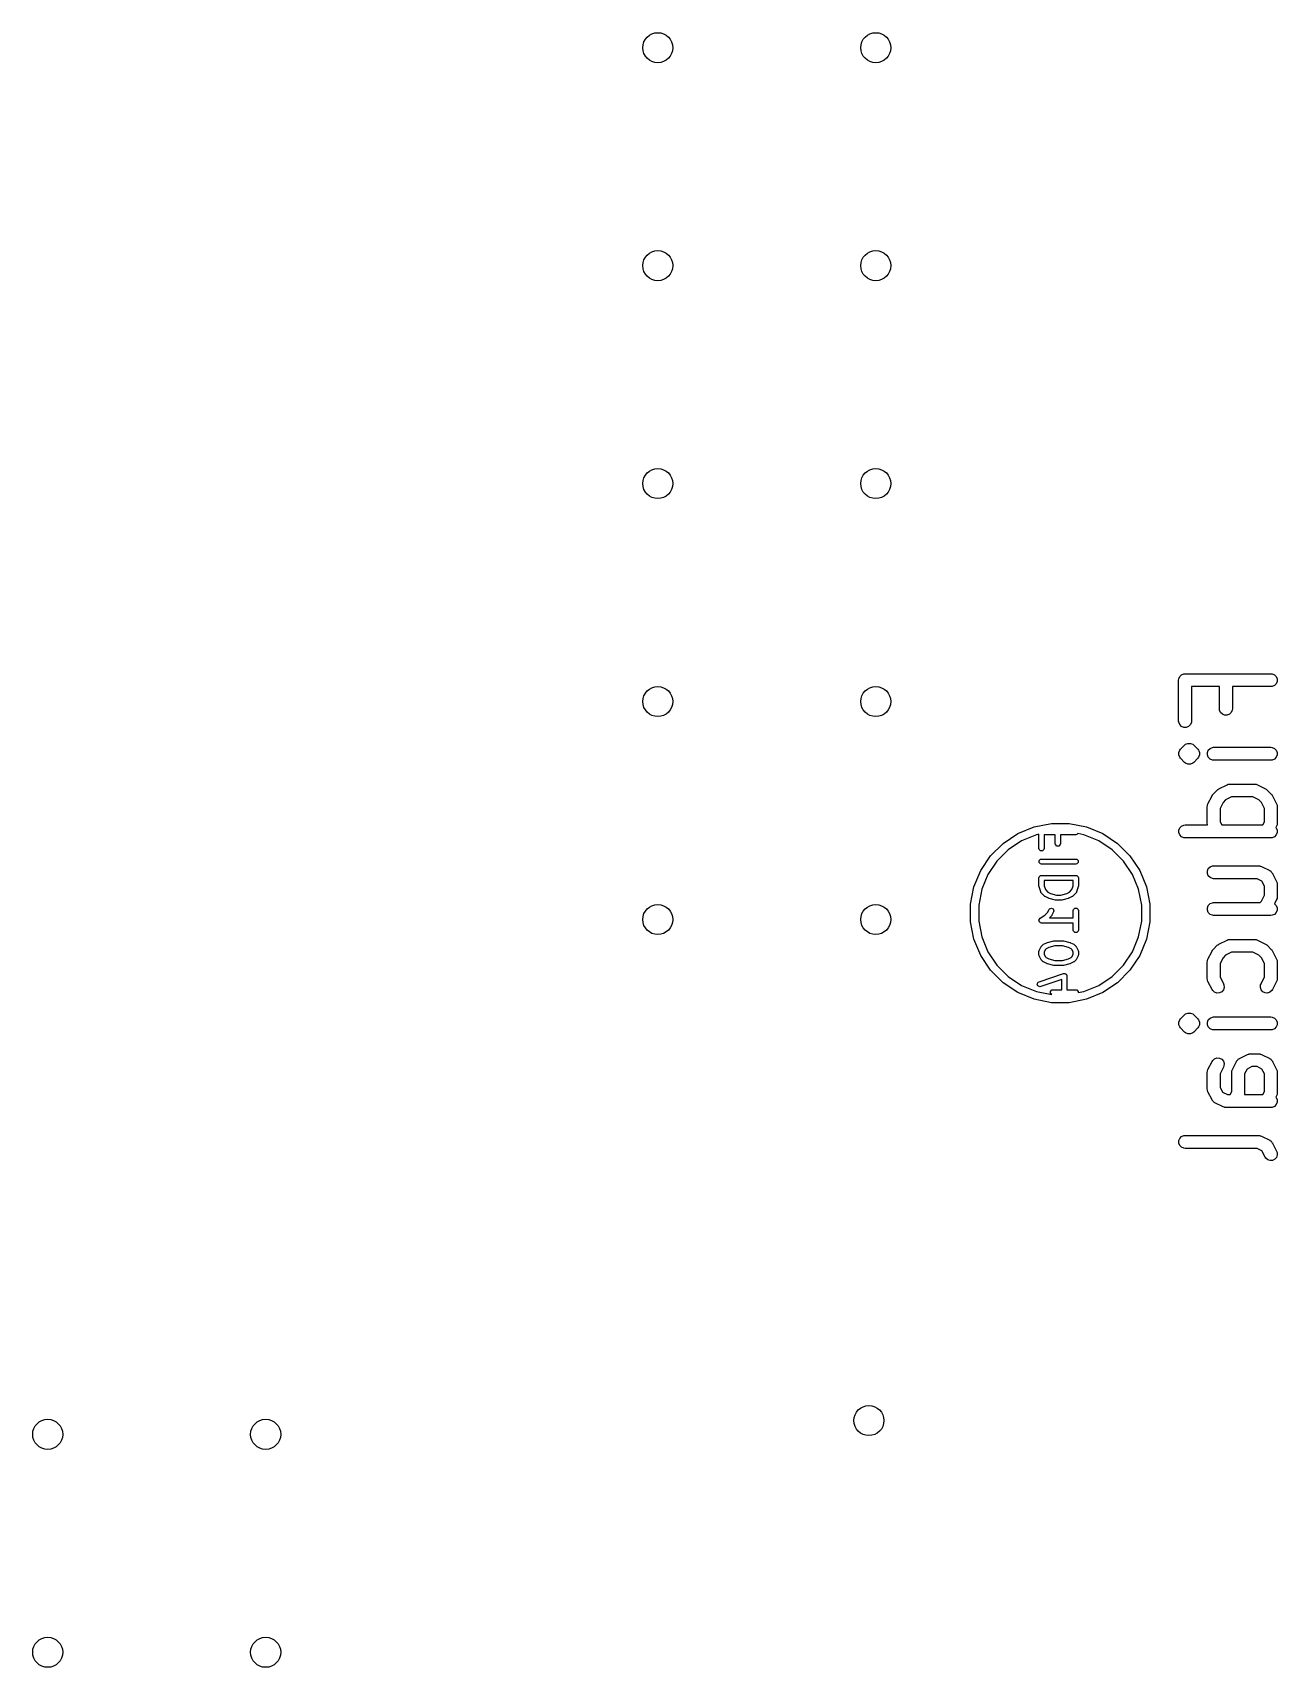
# Model space of a CAD drawing. Header units: inches. Extents: x 0.31 to 2.98, y 0.29 to 1.78.
# Drawn here: x 2.406 to 2.977, y 0.287 to 1.037 of the extents above; entities that cross this region are included whole.
import ezdxf

# ---------------------------------------------------------------- set-up
doc = ezdxf.new("R2010")
doc.units = ezdxf.units.IN
doc.header["$MEASUREMENT"] = 0
doc.layers.add('BLACK', color=250, linetype='CONTINUOUS')

msp = doc.modelspace()

# ---------------------------------------------------------------- linework, layer by layer
at = {"layer": 'BLACK', "linetype": 'CONTINUOUS'}
for p, q in [((2.93318, 0.74218), (2.93424, 0.74262)), ((2.93424, 0.74262), (2.93482, 0.74267)), ((2.93482, 0.74267), (2.97419, 0.74267)), ((2.97419, 0.74267), (2.97477, 0.74262)), ((2.97477, 0.74262), (2.97583, 0.74218)), ((2.93187, 0.73972), (2.93192, 0.7403)), ((2.93187, 0.72097), (2.93187, 0.73972)), ((2.93192, 0.7403), (2.93236, 0.74136)), ((2.93236, 0.74136), (2.93318, 0.74218)), ((2.95061, 0.73677), (2.93777, 0.73677)), ((2.93777, 0.73677), (2.93777, 0.72097)), ((2.95061, 0.7266), (2.95061, 0.73677)), ((2.97419, 0.73677), (2.95652, 0.73677)), ((2.95652, 0.73677), (2.95652, 0.7266)), ((2.97477, 0.73682), (2.97419, 0.73677)), ((2.97583, 0.73726), (2.97477, 0.73682)), ((2.97583, 0.74218), (2.97664, 0.74136)), ((2.97664, 0.73808), (2.97583, 0.73726)), ((2.97664, 0.74136), (2.97709, 0.7403)), ((2.97709, 0.73914), (2.97664, 0.73808)), ((2.97709, 0.7403), (2.97709, 0.73914)), ((2.93192, 0.7204), (2.93187, 0.72097)), ((2.93236, 0.71933), (2.93192, 0.7204)), ((2.93772, 0.7204), (2.93727, 0.71933)), ((2.93777, 0.72097), (2.93772, 0.7204)), ((2.95067, 0.72602), (2.95061, 0.7266)), ((2.95111, 0.72496), (2.95067, 0.72602)), ((2.95193, 0.72414), (2.95111, 0.72496)), ((2.95299, 0.7237), (2.95193, 0.72414)), ((2.95414, 0.7237), (2.95299, 0.7237)), ((2.95521, 0.72414), (2.95414, 0.7237)), ((2.95602, 0.72496), (2.95521, 0.72414)), ((2.95646, 0.72602), (2.95602, 0.72496)), ((2.95652, 0.7266), (2.95646, 0.72602)), ((2.93318, 0.71852), (2.93236, 0.71933)), ((2.93424, 0.71808), (2.93318, 0.71852)), ((2.9354, 0.71808), (2.93424, 0.71808)), ((2.93646, 0.71852), (2.9354, 0.71808)), ((2.93727, 0.71933), (2.93646, 0.71852)), ((2.93192, 0.70655), (2.93236, 0.70761)), ((2.93192, 0.7054), (2.93192, 0.70655)), ((2.93236, 0.70433), (2.93192, 0.7054)), ((2.93236, 0.70761), (2.93273, 0.70806)), ((2.93273, 0.70806), (2.93461, 0.70994)), ((2.93461, 0.70994), (2.93505, 0.7103)), ((2.93505, 0.7103), (2.93612, 0.71074)), ((2.93612, 0.71074), (2.93727, 0.71074)), ((2.93727, 0.71074), (2.93833, 0.7103)), ((2.93833, 0.7103), (2.93878, 0.70994)), ((2.93878, 0.70994), (2.94066, 0.70806)), ((2.94066, 0.70806), (2.94102, 0.70761)), ((2.94102, 0.70761), (2.94117, 0.70727)), ((2.94147, 0.7054), (2.94102, 0.70433)), ((2.94117, 0.70727), (2.94147, 0.70655)), ((2.94147, 0.70655), (2.94147, 0.7054)), ((2.94505, 0.70655), (2.94549, 0.70761)), ((2.94505, 0.7054), (2.94505, 0.70655)), ((2.94549, 0.70433), (2.94505, 0.7054)), ((2.94549, 0.70761), (2.9463, 0.70843)), ((2.9463, 0.70843), (2.94737, 0.70887)), ((2.94737, 0.70887), (2.94794, 0.70893)), ((2.94794, 0.70893), (2.97419, 0.70893)), ((2.97419, 0.70893), (2.97477, 0.70887)), ((2.97477, 0.70887), (2.97583, 0.70843)), ((2.97583, 0.70843), (2.97664, 0.70761)), ((2.97664, 0.70761), (2.97709, 0.70655)), ((2.97709, 0.7054), (2.97664, 0.70433)), ((2.97709, 0.70655), (2.97709, 0.7054)), ((2.93273, 0.70389), (2.93236, 0.70433)), ((2.93461, 0.70201), (2.93273, 0.70389)), ((2.93505, 0.70164), (2.93461, 0.70201)), ((2.93612, 0.7012), (2.93505, 0.70164)), ((2.93727, 0.7012), (2.93612, 0.7012)), ((2.93612, 0.7012), (2.93612, 0.7012)), ((2.93833, 0.70164), (2.93727, 0.7012)), ((2.93878, 0.70201), (2.93833, 0.70164)), ((2.94066, 0.70389), (2.93878, 0.70201)), ((2.94102, 0.70433), (2.94066, 0.70389)), ((2.9463, 0.70352), (2.94549, 0.70433)), ((2.94737, 0.70308), (2.9463, 0.70352)), ((2.94794, 0.70302), (2.94737, 0.70308)), ((2.97419, 0.70302), (2.94794, 0.70302)), ((2.97477, 0.70308), (2.97419, 0.70302)), ((2.97583, 0.70352), (2.97477, 0.70308)), ((2.97664, 0.70433), (2.97583, 0.70352)), ((2.95037, 0.68987), (2.95412, 0.69174)), ((2.95412, 0.69174), (2.95466, 0.69195)), ((2.95466, 0.69195), (2.95477, 0.69196)), ((2.95477, 0.69196), (2.95487, 0.692)), ((2.95487, 0.692), (2.95544, 0.69205)), ((2.95544, 0.69205), (2.96669, 0.69205)), ((2.96669, 0.69205), (2.96727, 0.692)), ((2.96727, 0.692), (2.96736, 0.69196)), ((2.96736, 0.69196), (2.96747, 0.69195)), ((2.96747, 0.69195), (2.96801, 0.69174)), ((2.96801, 0.69174), (2.97176, 0.68987)), ((2.9451, 0.68238), (2.9453, 0.68292)), ((2.9453, 0.68292), (2.94718, 0.68667)), ((2.94718, 0.68667), (2.94733, 0.68692)), ((2.94733, 0.68692), (2.94736, 0.68699)), ((2.94736, 0.68699), (2.94743, 0.68707)), ((2.94743, 0.68707), (2.94749, 0.68716)), ((2.94749, 0.68716), (2.94754, 0.68721)), ((2.94754, 0.68721), (2.94773, 0.68744)), ((2.94773, 0.68744), (2.9496, 0.68931)), ((2.9496, 0.68931), (2.94983, 0.6895)), ((2.94983, 0.6895), (2.94988, 0.68956)), ((2.94988, 0.68956), (2.94997, 0.68962)), ((2.94997, 0.68962), (2.95005, 0.68968)), ((2.95005, 0.68968), (2.95012, 0.68971)), ((2.95012, 0.68971), (2.95037, 0.68987)), ((2.95224, 0.6836), (2.9509, 0.68091)), ((2.95344, 0.6848), (2.95224, 0.6836)), ((2.95614, 0.68615), (2.95344, 0.6848)), ((2.96599, 0.68615), (2.95614, 0.68615)), ((2.96869, 0.6848), (2.96599, 0.68615)), ((2.96989, 0.6836), (2.96869, 0.6848)), ((2.97124, 0.68091), (2.96989, 0.6836)), ((2.97176, 0.68987), (2.97201, 0.68971)), ((2.97201, 0.68971), (2.97208, 0.68968)), ((2.97208, 0.68968), (2.97216, 0.68962)), ((2.97216, 0.68962), (2.97225, 0.68956)), ((2.97225, 0.68956), (2.9723, 0.6895)), ((2.9723, 0.6895), (2.97253, 0.68931)), ((2.97253, 0.68931), (2.9744, 0.68744)), ((2.9744, 0.68744), (2.97459, 0.68721)), ((2.97459, 0.68721), (2.97465, 0.68716)), ((2.97465, 0.68716), (2.9747, 0.68707)), ((2.9747, 0.68707), (2.97477, 0.68699)), ((2.97477, 0.68699), (2.9748, 0.68692)), ((2.9748, 0.68692), (2.97496, 0.68667)), ((2.97496, 0.68667), (2.97683, 0.68292)), ((2.97683, 0.68292), (2.97704, 0.68238)), ((2.94499, 0.6816), (2.94505, 0.68218)), ((2.94499, 0.6741), (2.94499, 0.6816)), ((2.94505, 0.68218), (2.94509, 0.68228)), ((2.94509, 0.68228), (2.9451, 0.68238)), ((2.9509, 0.68091), (2.9509, 0.6748)), ((2.97124, 0.6748), (2.97124, 0.68091)), ((2.97704, 0.68238), (2.97705, 0.68228)), ((2.97705, 0.68228), (2.97709, 0.68218)), ((2.97709, 0.68218), (2.97714, 0.6816)), ((2.97714, 0.6816), (2.97714, 0.6741)), ((2.85132, 0.66481), (2.85806, 0.66932)), ((2.85806, 0.66932), (2.86554, 0.67242)), ((2.86663, 0.66882), (2.85983, 0.666)), ((2.86554, 0.67242), (2.87349, 0.674)), ((2.86778, 0.66905), (2.86663, 0.66882)), ((2.86778, 0.66248), (2.86778, 0.66905)), ((2.87528, 0.6688), (2.87014, 0.6688)), ((2.87014, 0.6688), (2.87014, 0.66248)), ((2.87349, 0.674), (2.8816, 0.674)), ((2.87528, 0.66473), (2.87528, 0.6688)), ((2.88471, 0.6688), (2.87764, 0.6688)), ((2.87764, 0.6688), (2.87764, 0.66473)), ((2.8816, 0.674), (2.88954, 0.67242)), ((2.88516, 0.66889), (2.88471, 0.6688)), ((2.88565, 0.66938), (2.88516, 0.66889)), ((2.88845, 0.66882), (2.88565, 0.66938)), ((2.89526, 0.666), (2.88845, 0.66882)), ((2.88954, 0.67242), (2.89703, 0.66932)), ((2.89703, 0.66932), (2.90377, 0.66481)), ((2.93192, 0.67093), (2.93236, 0.67199)), ((2.93192, 0.66978), (2.93192, 0.67093)), ((2.93236, 0.66871), (2.93192, 0.66978)), ((2.93236, 0.67199), (2.93318, 0.67281)), ((2.93318, 0.6679), (2.93236, 0.66871)), ((2.93318, 0.67281), (2.93424, 0.67325)), ((2.93424, 0.66746), (2.93318, 0.6679)), ((2.93424, 0.67325), (2.93482, 0.67331)), ((2.93482, 0.67331), (2.9451, 0.67331)), ((2.94505, 0.67353), (2.94499, 0.6741)), ((2.94509, 0.67343), (2.94505, 0.67353)), ((2.9451, 0.67332), (2.94509, 0.67343)), ((2.9451, 0.67331), (2.9451, 0.67332)), ((2.9509, 0.6748), (2.95164, 0.67331)), ((2.95164, 0.67331), (2.97049, 0.67331)), ((2.97049, 0.67331), (2.97124, 0.6748)), ((2.97583, 0.6679), (2.97477, 0.66746)), ((2.97664, 0.66871), (2.97583, 0.6679)), ((2.97683, 0.67278), (2.97651, 0.67213)), ((2.97651, 0.67213), (2.97664, 0.67199)), ((2.97664, 0.67199), (2.97709, 0.67093)), ((2.97709, 0.66978), (2.97664, 0.66871)), ((2.97704, 0.67332), (2.97683, 0.67278)), ((2.97705, 0.67343), (2.97704, 0.67332)), ((2.97709, 0.67353), (2.97705, 0.67343)), ((2.97714, 0.6741), (2.97709, 0.67353)), ((2.97709, 0.67093), (2.97709, 0.66978)), ((2.84559, 0.65908), (2.85132, 0.66481)), ((2.8537, 0.66191), (2.84849, 0.6567)), ((2.85983, 0.666), (2.8537, 0.66191)), ((2.86787, 0.66203), (2.86778, 0.66248)), ((2.86851, 0.66139), (2.86787, 0.66203)), ((2.86941, 0.66139), (2.86851, 0.66139)), ((2.87005, 0.66203), (2.86941, 0.66139)), ((2.87014, 0.66248), (2.87005, 0.66203)), ((2.87537, 0.66428), (2.87528, 0.66473)), ((2.876, 0.66364), (2.87537, 0.66428)), ((2.87691, 0.66364), (2.876, 0.66364)), ((2.87755, 0.66428), (2.87691, 0.66364)), ((2.87764, 0.66473), (2.87755, 0.66428)), ((2.90139, 0.66191), (2.89526, 0.666)), ((2.90659, 0.6567), (2.90139, 0.66191)), ((2.90377, 0.66481), (2.9095, 0.65908)), ((2.93482, 0.6674), (2.93424, 0.66746)), ((2.97419, 0.6674), (2.93482, 0.6674)), ((2.97477, 0.66746), (2.97419, 0.6674)), ((2.84109, 0.65235), (2.84559, 0.65908)), ((2.84849, 0.6567), (2.8444, 0.65057)), ((2.86787, 0.65693), (2.86851, 0.65757)), ((2.86787, 0.65603), (2.86787, 0.65693)), ((2.86851, 0.65539), (2.86787, 0.65603)), ((2.86851, 0.65757), (2.86896, 0.65766)), ((2.86896, 0.6553), (2.86851, 0.65539)), ((2.86896, 0.65766), (2.88471, 0.65766)), ((2.88471, 0.6553), (2.86896, 0.6553)), ((2.88471, 0.65766), (2.88516, 0.65757)), ((2.88516, 0.65539), (2.88471, 0.6553)), ((2.88516, 0.65757), (2.8858, 0.65693)), ((2.8858, 0.65603), (2.88516, 0.65539)), ((2.8858, 0.65693), (2.8858, 0.65603)), ((2.91069, 0.65057), (2.90659, 0.6567)), ((2.9095, 0.65908), (2.914, 0.65235)), ((2.94505, 0.65218), (2.94549, 0.65325)), ((2.94549, 0.65325), (2.9463, 0.65406)), ((2.9463, 0.65406), (2.94737, 0.6545)), ((2.94737, 0.6545), (2.94794, 0.65456)), ((2.94794, 0.65456), (2.96857, 0.65456)), ((2.96857, 0.65456), (2.96914, 0.6545)), ((2.96914, 0.6545), (2.96924, 0.65446)), ((2.96924, 0.65446), (2.96935, 0.65445)), ((2.96935, 0.65445), (2.96989, 0.65425)), ((2.96989, 0.65425), (2.97364, 0.65237)), ((2.83798, 0.64486), (2.84109, 0.65235)), ((2.8444, 0.65057), (2.84158, 0.64377)), ((2.86778, 0.64898), (2.86787, 0.64943)), ((2.86778, 0.64523), (2.86778, 0.64898)), ((2.86781, 0.64505), (2.86778, 0.64523)), ((2.86784, 0.64486), (2.86781, 0.64505)), ((2.86787, 0.64943), (2.86851, 0.65007)), ((2.86851, 0.65007), (2.86896, 0.65016)), ((2.86896, 0.65016), (2.88471, 0.65016)), ((2.88352, 0.6478), (2.87014, 0.6478)), ((2.87014, 0.6478), (2.87014, 0.64542)), ((2.87014, 0.64542), (2.87074, 0.64362)), ((2.88292, 0.64362), (2.88352, 0.64542)), ((2.88352, 0.64542), (2.88352, 0.6478)), ((2.88471, 0.65016), (2.88516, 0.65007)), ((2.88516, 0.65007), (2.8858, 0.64943)), ((2.8858, 0.64943), (2.88589, 0.64898)), ((2.88585, 0.64505), (2.88583, 0.64486)), ((2.88589, 0.64523), (2.88585, 0.64505)), ((2.88589, 0.64898), (2.88589, 0.64523)), ((2.91351, 0.64377), (2.91069, 0.65057)), ((2.914, 0.65235), (2.9171, 0.64486)), ((2.94505, 0.65103), (2.94505, 0.65218)), ((2.94549, 0.64997), (2.94505, 0.65103)), ((2.9463, 0.64915), (2.94549, 0.64997)), ((2.94737, 0.64871), (2.9463, 0.64915)), ((2.94794, 0.64865), (2.94737, 0.64871)), ((2.96787, 0.64865), (2.94794, 0.64865)), ((2.97011, 0.64753), (2.96787, 0.64865)), ((2.97124, 0.64528), (2.97011, 0.64753)), ((2.97124, 0.64105), (2.97124, 0.64528)), ((2.97364, 0.65237), (2.97373, 0.65231)), ((2.97373, 0.65231), (2.97378, 0.6523)), ((2.97378, 0.6523), (2.97383, 0.65225)), ((2.97383, 0.65225), (2.97413, 0.65206)), ((2.97413, 0.65206), (2.97437, 0.65178)), ((2.97437, 0.65178), (2.97465, 0.65154)), ((2.97465, 0.65154), (2.97483, 0.65125)), ((2.97483, 0.65125), (2.97488, 0.65119)), ((2.97488, 0.65119), (2.9749, 0.65115)), ((2.9749, 0.65115), (2.97496, 0.65105)), ((2.97496, 0.65105), (2.97683, 0.6473)), ((2.97683, 0.6473), (2.97704, 0.64676)), ((2.97704, 0.64676), (2.97705, 0.64666)), ((2.97705, 0.64666), (2.97709, 0.64656)), ((2.97709, 0.64656), (2.97714, 0.64598)), ((2.97714, 0.64598), (2.97714, 0.64036)), ((2.8364, 0.63691), (2.83798, 0.64486)), ((2.84158, 0.64377), (2.84014, 0.63654)), ((2.86859, 0.64261), (2.86784, 0.64486)), ((2.86862, 0.64256), (2.86859, 0.64261)), ((2.86862, 0.64253), (2.86862, 0.64256)), ((2.86872, 0.64237), (2.86862, 0.64253)), ((2.86882, 0.64221), (2.86872, 0.64237)), ((2.86884, 0.6422), (2.86882, 0.64221)), ((2.86887, 0.64215), (2.86884, 0.6422)), ((2.87037, 0.64065), (2.86887, 0.64215)), ((2.87053, 0.64054), (2.87037, 0.64065)), ((2.87068, 0.64043), (2.87053, 0.64054)), ((2.87218, 0.63968), (2.87068, 0.64043)), ((2.87074, 0.64362), (2.87191, 0.64245)), ((2.87191, 0.64245), (2.87312, 0.64185)), ((2.8723, 0.63964), (2.87218, 0.63968)), ((2.87242, 0.63959), (2.8723, 0.63964)), ((2.87542, 0.63884), (2.87242, 0.63959)), ((2.87312, 0.64185), (2.87585, 0.64116)), ((2.87556, 0.63883), (2.87542, 0.63884)), ((2.87571, 0.6388), (2.87556, 0.63883)), ((2.87796, 0.6388), (2.87571, 0.6388)), ((2.87585, 0.64116), (2.87781, 0.64116)), ((2.87781, 0.64116), (2.88054, 0.64185)), ((2.8781, 0.63883), (2.87796, 0.6388)), ((2.87824, 0.63884), (2.8781, 0.63883)), ((2.88124, 0.63959), (2.87824, 0.63884)), ((2.88054, 0.64185), (2.88176, 0.64245)), ((2.88136, 0.63964), (2.88124, 0.63959)), ((2.88148, 0.63968), (2.88136, 0.63964)), ((2.88298, 0.64043), (2.88148, 0.63968)), ((2.88176, 0.64245), (2.88292, 0.64362)), ((2.88313, 0.64054), (2.88298, 0.64043)), ((2.88329, 0.64065), (2.88313, 0.64054)), ((2.88479, 0.64215), (2.88329, 0.64065)), ((2.88482, 0.6422), (2.88479, 0.64215)), ((2.88485, 0.64221), (2.88482, 0.6422)), ((2.88494, 0.64237), (2.88485, 0.64221)), ((2.88505, 0.64253), (2.88494, 0.64237)), ((2.88508, 0.64261), (2.88505, 0.64256)), ((2.88505, 0.64256), (2.88505, 0.64253)), ((2.88583, 0.64486), (2.88508, 0.64261)), ((2.91494, 0.63654), (2.91351, 0.64377)), ((2.9171, 0.64486), (2.91868, 0.63691)), ((2.9463, 0.63719), (2.94737, 0.63763)), ((2.94737, 0.63763), (2.94794, 0.63769)), ((2.94794, 0.63769), (2.96922, 0.63769)), ((2.96922, 0.63769), (2.96989, 0.63836)), ((2.96989, 0.63836), (2.97124, 0.64105)), ((2.97683, 0.63904), (2.97588, 0.63714)), ((2.97704, 0.63958), (2.97683, 0.63904)), ((2.97705, 0.63968), (2.97704, 0.63958)), ((2.97709, 0.63978), (2.97705, 0.63968)), ((2.97714, 0.64036), (2.97709, 0.63978)), ((2.8364, 0.63654), (2.8364, 0.63691)), ((2.8364, 0.62881), (2.8364, 0.63654)), ((2.84014, 0.63654), (2.84014, 0.62917)), ((2.86787, 0.62994), (2.86795, 0.63002)), ((2.86795, 0.63002), (2.86798, 0.63014)), ((2.86798, 0.63014), (2.8683, 0.63047)), ((2.8683, 0.63047), (2.87046, 0.6319)), ((2.87046, 0.6319), (2.87174, 0.63318)), ((2.87174, 0.63318), (2.8724, 0.63451)), ((2.8724, 0.63451), (2.87268, 0.63488)), ((2.87354, 0.63165), (2.87256, 0.63066)), ((2.87256, 0.63066), (2.88352, 0.63066)), ((2.87268, 0.63488), (2.87354, 0.63516)), ((2.87354, 0.63516), (2.87435, 0.63476)), ((2.87365, 0.63181), (2.87354, 0.63165)), ((2.87376, 0.63196), (2.87365, 0.63181)), ((2.87451, 0.63345), (2.87376, 0.63196)), ((2.87435, 0.63476), (2.87464, 0.6339)), ((2.87464, 0.6339), (2.87451, 0.63345)), ((2.88352, 0.63398), (2.88361, 0.63444)), ((2.88352, 0.63066), (2.88352, 0.63398)), ((2.88361, 0.63444), (2.88425, 0.63507)), ((2.88425, 0.63507), (2.88516, 0.63507)), ((2.88516, 0.63507), (2.8858, 0.63444)), ((2.8858, 0.63444), (2.88589, 0.63398)), ((2.88589, 0.63398), (2.88589, 0.62498)), ((2.91494, 0.62917), (2.91494, 0.63654)), ((2.91868, 0.63691), (2.91868, 0.62881)), ((2.94505, 0.63531), (2.94549, 0.63637)), ((2.94505, 0.63416), (2.94505, 0.63531)), ((2.94549, 0.63309), (2.94505, 0.63416)), ((2.94549, 0.63637), (2.9463, 0.63719)), ((2.9463, 0.63228), (2.94549, 0.63309)), ((2.94737, 0.63184), (2.9463, 0.63228)), ((2.94794, 0.63178), (2.94737, 0.63184)), ((2.97419, 0.63178), (2.94794, 0.63178)), ((2.97477, 0.63184), (2.97419, 0.63178)), ((2.97583, 0.63228), (2.97477, 0.63184)), ((2.97664, 0.63309), (2.97583, 0.63228)), ((2.97588, 0.63714), (2.97664, 0.63637)), ((2.97664, 0.63637), (2.97709, 0.63531)), ((2.97709, 0.63416), (2.97664, 0.63309)), ((2.97709, 0.63531), (2.97709, 0.63416)), ((2.83798, 0.62086), (2.8364, 0.62881)), ((2.84014, 0.62917), (2.84158, 0.62195)), ((2.8678, 0.62925), (2.86787, 0.62959)), ((2.86787, 0.62915), (2.8678, 0.62925)), ((2.86787, 0.62959), (2.86787, 0.62994)), ((2.86787, 0.62903), (2.86787, 0.62915)), ((2.86811, 0.62879), (2.86787, 0.62903)), ((2.8683, 0.6285), (2.86811, 0.62879)), ((2.86842, 0.62848), (2.8683, 0.6285)), ((2.86851, 0.62839), (2.86842, 0.62848)), ((2.86896, 0.6283), (2.86851, 0.62839)), ((2.88352, 0.6283), (2.86896, 0.6283)), ((2.88352, 0.62498), (2.88352, 0.6283)), ((2.88361, 0.62453), (2.88352, 0.62498)), ((2.88425, 0.62389), (2.88361, 0.62453)), ((2.88516, 0.62389), (2.88425, 0.62389)), ((2.8858, 0.62453), (2.88516, 0.62389)), ((2.88589, 0.62498), (2.8858, 0.62453)), ((2.91351, 0.62195), (2.91494, 0.62917)), ((2.91868, 0.62881), (2.9171, 0.62086)), ((2.84109, 0.61337), (2.83798, 0.62086)), ((2.84158, 0.62195), (2.8444, 0.61514)), ((2.8444, 0.61514), (2.84849, 0.60902)), ((2.86778, 0.61532), (2.86783, 0.6155)), ((2.86779, 0.61529), (2.86778, 0.61532)), ((2.86778, 0.61524), (2.86779, 0.61529)), ((2.86778, 0.61374), (2.86778, 0.61524)), ((2.86783, 0.6155), (2.86787, 0.61569)), ((2.86787, 0.61569), (2.86789, 0.61571)), ((2.86789, 0.61571), (2.8679, 0.61576)), ((2.8679, 0.61576), (2.86865, 0.61726)), ((2.86865, 0.61726), (2.86877, 0.61741)), ((2.86877, 0.61741), (2.86887, 0.61757)), ((2.86887, 0.61757), (2.86962, 0.61832)), ((2.86962, 0.61832), (2.86978, 0.61843)), ((2.86978, 0.61843), (2.86993, 0.61854)), ((2.86993, 0.61854), (2.87143, 0.61929)), ((2.87068, 0.61604), (2.87014, 0.61496)), ((2.87116, 0.61651), (2.87068, 0.61604)), ((2.87237, 0.61712), (2.87116, 0.61651)), ((2.87143, 0.61929), (2.87155, 0.61933)), ((2.87155, 0.61933), (2.87167, 0.61938)), ((2.87167, 0.61938), (2.87467, 0.62013)), ((2.8751, 0.6178), (2.87237, 0.61712)), ((2.87467, 0.62013), (2.87481, 0.62014)), ((2.87481, 0.62014), (2.87496, 0.62017)), ((2.87496, 0.62017), (2.87871, 0.62017)), ((2.87856, 0.6178), (2.8751, 0.6178)), ((2.88129, 0.61712), (2.87856, 0.6178)), ((2.87871, 0.62017), (2.87885, 0.62014)), ((2.87885, 0.62014), (2.87899, 0.62013)), ((2.87899, 0.62013), (2.88199, 0.61938)), ((2.88251, 0.61651), (2.88129, 0.61712)), ((2.88199, 0.61938), (2.88211, 0.61933)), ((2.88211, 0.61933), (2.88223, 0.61929)), ((2.88223, 0.61929), (2.88373, 0.61854)), ((2.88299, 0.61604), (2.88251, 0.61651)), ((2.88352, 0.61496), (2.88299, 0.61604)), ((2.88373, 0.61854), (2.88388, 0.61843)), ((2.88388, 0.61843), (2.88404, 0.61832)), ((2.88404, 0.61832), (2.88479, 0.61757)), ((2.88479, 0.61757), (2.8849, 0.61741)), ((2.8849, 0.61741), (2.88501, 0.61726)), ((2.88501, 0.61726), (2.88576, 0.61576)), ((2.88576, 0.61576), (2.88578, 0.61571)), ((2.88578, 0.61571), (2.8858, 0.61569)), ((2.8858, 0.61569), (2.88583, 0.6155)), ((2.88583, 0.6155), (2.88588, 0.61532)), ((2.88588, 0.61532), (2.88588, 0.61529)), ((2.88588, 0.61529), (2.88589, 0.61524)), ((2.88589, 0.61524), (2.88589, 0.61374)), ((2.90659, 0.60902), (2.91069, 0.61514)), ((2.91069, 0.61514), (2.91351, 0.62195)), ((2.9171, 0.62086), (2.914, 0.61337)), ((2.9453, 0.61168), (2.94718, 0.61543)), ((2.94718, 0.61543), (2.94733, 0.61568)), ((2.94733, 0.61568), (2.94736, 0.61575)), ((2.94736, 0.61575), (2.94743, 0.61583)), ((2.94743, 0.61583), (2.94749, 0.61592)), ((2.94749, 0.61592), (2.94754, 0.61597)), ((2.94754, 0.61597), (2.94773, 0.6162)), ((2.94773, 0.6162), (2.9496, 0.61807)), ((2.9496, 0.61807), (2.94983, 0.61826)), ((2.94983, 0.61826), (2.94988, 0.61832)), ((2.94988, 0.61832), (2.94997, 0.61837)), ((2.94997, 0.61837), (2.95005, 0.61844)), ((2.95005, 0.61844), (2.95012, 0.61847)), ((2.95012, 0.61847), (2.95037, 0.61863)), ((2.95037, 0.61863), (2.95412, 0.6205)), ((2.95412, 0.6205), (2.95466, 0.62071)), ((2.95466, 0.62071), (2.95477, 0.62072)), ((2.95477, 0.62072), (2.95487, 0.62076)), ((2.95487, 0.62076), (2.95544, 0.62081)), ((2.95544, 0.62081), (2.96669, 0.62081)), ((2.96669, 0.62081), (2.96727, 0.62076)), ((2.96727, 0.62076), (2.96736, 0.62072)), ((2.96736, 0.62072), (2.96747, 0.62071)), ((2.96747, 0.62071), (2.96801, 0.6205)), ((2.96801, 0.6205), (2.97176, 0.61863)), ((2.97176, 0.61863), (2.97201, 0.61847)), ((2.97201, 0.61847), (2.97208, 0.61844)), ((2.97208, 0.61844), (2.97216, 0.61837)), ((2.97216, 0.61837), (2.97225, 0.61832)), ((2.97225, 0.61832), (2.9723, 0.61826)), ((2.9723, 0.61826), (2.97253, 0.61807)), ((2.97253, 0.61807), (2.9744, 0.6162)), ((2.9744, 0.6162), (2.97459, 0.61597)), ((2.97459, 0.61597), (2.97465, 0.61592)), ((2.97465, 0.61592), (2.9747, 0.61583)), ((2.9747, 0.61583), (2.97477, 0.61575)), ((2.97477, 0.61575), (2.9748, 0.61568)), ((2.9748, 0.61568), (2.97496, 0.61543)), ((2.97496, 0.61543), (2.97683, 0.61168)), ((2.84559, 0.60663), (2.84109, 0.61337)), ((2.84849, 0.60902), (2.8537, 0.60381)), ((2.86779, 0.61368), (2.86778, 0.61374)), ((2.86778, 0.61365), (2.86779, 0.61368)), ((2.86783, 0.61347), (2.86778, 0.61365)), ((2.86787, 0.61328), (2.86783, 0.61347)), ((2.86789, 0.61326), (2.86787, 0.61328)), ((2.8679, 0.61321), (2.86789, 0.61326)), ((2.86865, 0.61171), (2.8679, 0.61321)), ((2.86877, 0.61156), (2.86865, 0.61171)), ((2.86887, 0.6114), (2.86877, 0.61156)), ((2.86962, 0.61065), (2.86887, 0.6114)), ((2.86978, 0.61055), (2.86962, 0.61065)), ((2.86993, 0.61043), (2.86978, 0.61055)), ((2.87143, 0.60968), (2.86993, 0.61043)), ((2.87014, 0.61496), (2.87014, 0.61401)), ((2.87014, 0.61401), (2.87068, 0.61294)), ((2.87068, 0.61294), (2.87116, 0.61246)), ((2.87116, 0.61246), (2.87237, 0.61185)), ((2.87155, 0.60965), (2.87143, 0.60968)), ((2.87167, 0.60959), (2.87155, 0.60965)), ((2.87467, 0.60884), (2.87167, 0.60959)), ((2.87237, 0.61185), (2.8751, 0.61117)), ((2.87481, 0.60883), (2.87467, 0.60884)), ((2.87496, 0.60881), (2.87481, 0.60883)), ((2.87871, 0.60881), (2.87496, 0.60881)), ((2.8751, 0.61117), (2.87856, 0.61117)), ((2.87856, 0.61117), (2.88129, 0.61185)), ((2.87885, 0.60883), (2.87871, 0.60881)), ((2.87899, 0.60884), (2.87885, 0.60883)), ((2.88199, 0.60959), (2.87899, 0.60884)), ((2.88129, 0.61185), (2.88251, 0.61246)), ((2.88211, 0.60965), (2.88199, 0.60959)), ((2.88223, 0.60968), (2.88211, 0.60965)), ((2.88373, 0.61043), (2.88223, 0.60968)), ((2.88251, 0.61246), (2.88299, 0.61294)), ((2.88299, 0.61294), (2.88352, 0.61401)), ((2.88352, 0.61401), (2.88352, 0.61496)), ((2.88388, 0.61055), (2.88373, 0.61043)), ((2.88404, 0.61065), (2.88388, 0.61055)), ((2.88479, 0.6114), (2.88404, 0.61065)), ((2.8849, 0.61156), (2.88479, 0.6114)), ((2.88501, 0.61171), (2.8849, 0.61156)), ((2.88576, 0.61321), (2.88501, 0.61171)), ((2.88578, 0.61326), (2.88576, 0.61321)), ((2.8858, 0.61328), (2.88578, 0.61326)), ((2.88583, 0.61347), (2.8858, 0.61328)), ((2.88588, 0.61365), (2.88583, 0.61347)), ((2.88589, 0.61374), (2.88588, 0.61368)), ((2.88588, 0.61368), (2.88588, 0.61365)), ((2.90139, 0.60381), (2.90659, 0.60902)), ((2.914, 0.61337), (2.9095, 0.60663)), ((2.94499, 0.61036), (2.94505, 0.61094)), ((2.94499, 0.60286), (2.94499, 0.61036)), ((2.94505, 0.61094), (2.94509, 0.61104)), ((2.94509, 0.61104), (2.9451, 0.61114)), ((2.9451, 0.61114), (2.9453, 0.61168)), ((2.95224, 0.61236), (2.9509, 0.60966)), ((2.9509, 0.60966), (2.9509, 0.60356)), ((2.95344, 0.61356), (2.95224, 0.61236)), ((2.95614, 0.61491), (2.95344, 0.61356)), ((2.96599, 0.61491), (2.95614, 0.61491)), ((2.96869, 0.61356), (2.96599, 0.61491)), ((2.96989, 0.61236), (2.96869, 0.61356)), ((2.97124, 0.60966), (2.96989, 0.61236)), ((2.97124, 0.60356), (2.97124, 0.60966)), ((2.97683, 0.61168), (2.97704, 0.61114)), ((2.97704, 0.61114), (2.97705, 0.61104)), ((2.97705, 0.61104), (2.97709, 0.61094)), ((2.97709, 0.61094), (2.97714, 0.61036)), ((2.97714, 0.61036), (2.97714, 0.60286)), ((2.85132, 0.6009), (2.84559, 0.60663)), ((2.85806, 0.5964), (2.85132, 0.6009)), ((2.8537, 0.60381), (2.85983, 0.59971)), ((2.86703, 0.60032), (2.86743, 0.60113)), ((2.86732, 0.59946), (2.86703, 0.60032)), ((2.86743, 0.60113), (2.86783, 0.60136)), ((2.86783, 0.60136), (2.87908, 0.60511)), ((2.87828, 0.60235), (2.86858, 0.59912)), ((2.87828, 0.59767), (2.87828, 0.60235)), ((2.87908, 0.60511), (2.87954, 0.60516)), ((2.87954, 0.60516), (2.87971, 0.60508)), ((2.87971, 0.60508), (2.87991, 0.60508)), ((2.87991, 0.60508), (2.8801, 0.60488)), ((2.8801, 0.60488), (2.88035, 0.60476)), ((2.88035, 0.60476), (2.88041, 0.60458)), ((2.88041, 0.60458), (2.88055, 0.60444)), ((2.88055, 0.60444), (2.88064, 0.60399)), ((2.88064, 0.60399), (2.88064, 0.59767)), ((2.89526, 0.59971), (2.90139, 0.60381)), ((2.90377, 0.6009), (2.89703, 0.5964)), ((2.9095, 0.60663), (2.90377, 0.6009)), ((2.94505, 0.60229), (2.94499, 0.60286)), ((2.94509, 0.60219), (2.94505, 0.60229)), ((2.9451, 0.60208), (2.94509, 0.60219)), ((2.9453, 0.60154), (2.9451, 0.60208)), ((2.94718, 0.59779), (2.9453, 0.60154)), ((2.9509, 0.60356), (2.95246, 0.60043)), ((2.95246, 0.60043), (2.95267, 0.59989)), ((2.96947, 0.59989), (2.96967, 0.60043)), ((2.96967, 0.60043), (2.97124, 0.60356)), ((2.97683, 0.60154), (2.97496, 0.59779)), ((2.97704, 0.60208), (2.97683, 0.60154)), ((2.97705, 0.60219), (2.97704, 0.60208)), ((2.97709, 0.60229), (2.97705, 0.60219)), ((2.97714, 0.60286), (2.97709, 0.60229)), ((2.86554, 0.5933), (2.85806, 0.5964)), ((2.85983, 0.59971), (2.86663, 0.59689)), ((2.87349, 0.59172), (2.86554, 0.5933)), ((2.86663, 0.59689), (2.87365, 0.5955)), ((2.86812, 0.59906), (2.86732, 0.59946)), ((2.86858, 0.59912), (2.86812, 0.59906)), ((2.87312, 0.59694), (2.87376, 0.59758)), ((2.87312, 0.59604), (2.87312, 0.59694)), ((2.87365, 0.5955), (2.87312, 0.59604)), ((2.87376, 0.59758), (2.87421, 0.59767)), ((2.87421, 0.59767), (2.87828, 0.59767)), ((2.88064, 0.59767), (2.88471, 0.59767)), ((2.88954, 0.5933), (2.8816, 0.59172)), ((2.88471, 0.59767), (2.88516, 0.59758)), ((2.88516, 0.59758), (2.8858, 0.59694)), ((2.8858, 0.59694), (2.8858, 0.59637)), ((2.8858, 0.59637), (2.88845, 0.59689)), ((2.88845, 0.59689), (2.89526, 0.59971)), ((2.89703, 0.5964), (2.88954, 0.5933)), ((2.94749, 0.5973), (2.94718, 0.59779)), ((2.94836, 0.59655), (2.94749, 0.5973)), ((2.94945, 0.59618), (2.94836, 0.59655)), ((2.9506, 0.59626), (2.94945, 0.59618)), ((2.95163, 0.59678), (2.9506, 0.59626)), ((2.95238, 0.59765), (2.95163, 0.59678)), ((2.95275, 0.59874), (2.95238, 0.59765)), ((2.95267, 0.59989), (2.95275, 0.59874)), ((2.96939, 0.59874), (2.96947, 0.59989)), ((2.96975, 0.59765), (2.96939, 0.59874)), ((2.9705, 0.59678), (2.96975, 0.59765)), ((2.97154, 0.59626), (2.9705, 0.59678)), ((2.97268, 0.59618), (2.97154, 0.59626)), ((2.97378, 0.59655), (2.97268, 0.59618)), ((2.97465, 0.5973), (2.97378, 0.59655)), ((2.97496, 0.59779), (2.97465, 0.5973)), ((2.8816, 0.59172), (2.87349, 0.59172)), ((2.93273, 0.58433), (2.93461, 0.5862)), ((2.93461, 0.5862), (2.93505, 0.58657)), ((2.93505, 0.58657), (2.93612, 0.58701)), ((2.93612, 0.58701), (2.93727, 0.58701)), ((2.93727, 0.58701), (2.93833, 0.58657)), ((2.93833, 0.58657), (2.93878, 0.5862)), ((2.93878, 0.5862), (2.94066, 0.58433)), ((2.9463, 0.58469), (2.94737, 0.58514)), ((2.94737, 0.58514), (2.94794, 0.58519)), ((2.94794, 0.58519), (2.97419, 0.58519)), ((2.97419, 0.58519), (2.97477, 0.58514)), ((2.97477, 0.58514), (2.97583, 0.58469)), ((2.93192, 0.58282), (2.93236, 0.58388)), ((2.93192, 0.58166), (2.93192, 0.58282)), ((2.93236, 0.5806), (2.93192, 0.58166)), ((2.93236, 0.58388), (2.93273, 0.58433)), ((2.93273, 0.58015), (2.93236, 0.5806)), ((2.93461, 0.57828), (2.93273, 0.58015)), ((2.93505, 0.57791), (2.93461, 0.57828)), ((2.93612, 0.57747), (2.93505, 0.57791)), ((2.93833, 0.57791), (2.93727, 0.57747)), ((2.93878, 0.57828), (2.93833, 0.57791)), ((2.94066, 0.58015), (2.93878, 0.57828)), ((2.94066, 0.58433), (2.94102, 0.58388)), ((2.94102, 0.5806), (2.94066, 0.58015)), ((2.94102, 0.58388), (2.94117, 0.58354)), ((2.94147, 0.58166), (2.94102, 0.5806)), ((2.94117, 0.58354), (2.94147, 0.58282)), ((2.94147, 0.58282), (2.94147, 0.58166)), ((2.94505, 0.58282), (2.94549, 0.58388)), ((2.94505, 0.58166), (2.94505, 0.58282)), ((2.94549, 0.5806), (2.94505, 0.58166)), ((2.94549, 0.58388), (2.9463, 0.58469)), ((2.9463, 0.57978), (2.94549, 0.5806)), ((2.94737, 0.57934), (2.9463, 0.57978)), ((2.94794, 0.57929), (2.94737, 0.57934)), ((2.97419, 0.57929), (2.94794, 0.57929)), ((2.97477, 0.57934), (2.97419, 0.57929)), ((2.97583, 0.57978), (2.97477, 0.57934)), ((2.97583, 0.58469), (2.97664, 0.58388)), ((2.97664, 0.5806), (2.97583, 0.57978)), ((2.97664, 0.58388), (2.97709, 0.58282)), ((2.97709, 0.58166), (2.97664, 0.5806)), ((2.97709, 0.58282), (2.97709, 0.58166)), ((2.93727, 0.57747), (2.93612, 0.57747)), ((2.93612, 0.57747), (2.93612, 0.57747)), ((2.9453, 0.56106), (2.94718, 0.56481)), ((2.94718, 0.56481), (2.94749, 0.5653)), ((2.94749, 0.5653), (2.94836, 0.56606)), ((2.94836, 0.56606), (2.94945, 0.56642)), ((2.94945, 0.56642), (2.9506, 0.56634)), ((2.9506, 0.56634), (2.95163, 0.56582)), ((2.95163, 0.56582), (2.95238, 0.56495)), ((2.95238, 0.56495), (2.95275, 0.56386)), ((2.95267, 0.56271), (2.95246, 0.56217)), ((2.95275, 0.56386), (2.95267, 0.56271)), ((2.95655, 0.56106), (2.95843, 0.56481)), ((2.95843, 0.56481), (2.95849, 0.56491)), ((2.95849, 0.56491), (2.9585, 0.56495)), ((2.9585, 0.56495), (2.95855, 0.56501)), ((2.95855, 0.56501), (2.95873, 0.5653)), ((2.95873, 0.5653), (2.95901, 0.56554)), ((2.95901, 0.56554), (2.95926, 0.56582)), ((2.95926, 0.56582), (2.95955, 0.56601)), ((2.95955, 0.56601), (2.9596, 0.56606)), ((2.9596, 0.56606), (2.95965, 0.56607)), ((2.95965, 0.56607), (2.95975, 0.56613)), ((2.95975, 0.56613), (2.9635, 0.56801)), ((2.9635, 0.56801), (2.96404, 0.56821)), ((2.96404, 0.56821), (2.96414, 0.56822)), ((2.96414, 0.56822), (2.96424, 0.56826)), ((2.96424, 0.56826), (2.96482, 0.56832)), ((2.96482, 0.56832), (2.96857, 0.56832)), ((2.96857, 0.56832), (2.96914, 0.56826)), ((2.96914, 0.56826), (2.96924, 0.56822)), ((2.96924, 0.56822), (2.96935, 0.56821)), ((2.96935, 0.56821), (2.96989, 0.56801)), ((2.96989, 0.56801), (2.97364, 0.56613)), ((2.97364, 0.56613), (2.97373, 0.56607)), ((2.97373, 0.56607), (2.97378, 0.56606)), ((2.97378, 0.56606), (2.97383, 0.56601)), ((2.97383, 0.56601), (2.97413, 0.56582)), ((2.97413, 0.56582), (2.97437, 0.56554)), ((2.97437, 0.56554), (2.97465, 0.5653)), ((2.97465, 0.5653), (2.97483, 0.56501)), ((2.97483, 0.56501), (2.97488, 0.56495)), ((2.97488, 0.56495), (2.9749, 0.56491)), ((2.9749, 0.56491), (2.97496, 0.56481)), ((2.97496, 0.56481), (2.97683, 0.56106)), ((2.94499, 0.55974), (2.94505, 0.56032)), ((2.94499, 0.55224), (2.94499, 0.55974)), ((2.94505, 0.56032), (2.94509, 0.56042)), ((2.94509, 0.56042), (2.9451, 0.56052)), ((2.9451, 0.56052), (2.9453, 0.56106)), ((2.95246, 0.56217), (2.9509, 0.55905)), ((2.9509, 0.55905), (2.9509, 0.55294)), ((2.95624, 0.55974), (2.9563, 0.56032)), ((2.95624, 0.55107), (2.95624, 0.55974)), ((2.9563, 0.56032), (2.95634, 0.56042)), ((2.95634, 0.56052), (2.95655, 0.56106)), ((2.95634, 0.56042), (2.95634, 0.56052)), ((2.96327, 0.56129), (2.96214, 0.55905)), ((2.96214, 0.55905), (2.96214, 0.55037)), ((2.96551, 0.56241), (2.96327, 0.56129)), ((2.96787, 0.56241), (2.96551, 0.56241)), ((2.97011, 0.56129), (2.96787, 0.56241)), ((2.97124, 0.55905), (2.97011, 0.56129)), ((2.97124, 0.55107), (2.97124, 0.55905)), ((2.97683, 0.56106), (2.97704, 0.56052)), ((2.97704, 0.56052), (2.97705, 0.56042)), ((2.97705, 0.56042), (2.97709, 0.56032)), ((2.97709, 0.56032), (2.97714, 0.55974)), ((2.97714, 0.55974), (2.97714, 0.55037)), ((2.94505, 0.55167), (2.94499, 0.55224)), ((2.94509, 0.55157), (2.94505, 0.55167)), ((2.9451, 0.55146), (2.94509, 0.55157)), ((2.9453, 0.55092), (2.9451, 0.55146)), ((2.94718, 0.54717), (2.9453, 0.55092)), ((2.9509, 0.55294), (2.95202, 0.55069)), ((2.95202, 0.55069), (2.95426, 0.54957)), ((2.95426, 0.54957), (2.95549, 0.54957)), ((2.95549, 0.54957), (2.95624, 0.55107)), ((2.96204, 0.54959), (2.96203, 0.54957)), ((2.96203, 0.54957), (2.97049, 0.54957)), ((2.96205, 0.54969), (2.96204, 0.54959)), ((2.96209, 0.54979), (2.96205, 0.54969)), ((2.96214, 0.55037), (2.96209, 0.54979)), ((2.97049, 0.54957), (2.97124, 0.55107)), ((2.97683, 0.54905), (2.97651, 0.5484)), ((2.97651, 0.5484), (2.97664, 0.54826)), ((2.97664, 0.54826), (2.97709, 0.5472)), ((2.97704, 0.54959), (2.97683, 0.54905)), ((2.97705, 0.54969), (2.97704, 0.54959)), ((2.97709, 0.54979), (2.97705, 0.54969)), ((2.97714, 0.55037), (2.97709, 0.54979)), ((2.94724, 0.54708), (2.94718, 0.54717)), ((2.94725, 0.54703), (2.94724, 0.54708)), ((2.9473, 0.54698), (2.94725, 0.54703)), ((2.94749, 0.54668), (2.9473, 0.54698)), ((2.94776, 0.54644), (2.94749, 0.54668)), ((2.94801, 0.54616), (2.94776, 0.54644)), ((2.9483, 0.54598), (2.94801, 0.54616)), ((2.94836, 0.54593), (2.9483, 0.54598)), ((2.9484, 0.54591), (2.94836, 0.54593)), ((2.9485, 0.54585), (2.9484, 0.54591)), ((2.95225, 0.54398), (2.9485, 0.54585)), ((2.95279, 0.54377), (2.95225, 0.54398)), ((2.95289, 0.54376), (2.95279, 0.54377)), ((2.95299, 0.54372), (2.95289, 0.54376)), ((2.95357, 0.54367), (2.95299, 0.54372)), ((2.97419, 0.54367), (2.95357, 0.54367)), ((2.97477, 0.54372), (2.97419, 0.54367)), ((2.97583, 0.54416), (2.97477, 0.54372)), ((2.97664, 0.54498), (2.97583, 0.54416)), ((2.97709, 0.54604), (2.97664, 0.54498)), ((2.97709, 0.5472), (2.97709, 0.54604)), ((2.93192, 0.52845), (2.93236, 0.52951)), ((2.93192, 0.5273), (2.93192, 0.52845)), ((2.93236, 0.52623), (2.93192, 0.5273)), ((2.93236, 0.52951), (2.93318, 0.53033)), ((2.93318, 0.52542), (2.93236, 0.52623)), ((2.93318, 0.53033), (2.93424, 0.53077)), ((2.93424, 0.52498), (2.93318, 0.52542)), ((2.93424, 0.53077), (2.93482, 0.53082)), ((2.93482, 0.53082), (2.96857, 0.53082)), ((2.96857, 0.53082), (2.96914, 0.53077)), ((2.96914, 0.53077), (2.96924, 0.53073)), ((2.96924, 0.53073), (2.96935, 0.53072)), ((2.96935, 0.53072), (2.96989, 0.53051)), ((2.96989, 0.53051), (2.97364, 0.52864)), ((2.97364, 0.52864), (2.97373, 0.52858)), ((2.97373, 0.52858), (2.97378, 0.52856)), ((2.97378, 0.52856), (2.97383, 0.52851)), ((2.97383, 0.52851), (2.97413, 0.52833)), ((2.97413, 0.52833), (2.97437, 0.52805)), ((2.97437, 0.52805), (2.97465, 0.52781)), ((2.97465, 0.52781), (2.97483, 0.52752)), ((2.97483, 0.52752), (2.97488, 0.52746)), ((2.97488, 0.52746), (2.9749, 0.52741)), ((2.9749, 0.52741), (2.97496, 0.52732)), ((2.97496, 0.52732), (2.97683, 0.52357)), ((2.93482, 0.52492), (2.93424, 0.52498)), ((2.96787, 0.52492), (2.93482, 0.52492)), ((2.97011, 0.5238), (2.96787, 0.52492)), ((2.97155, 0.52093), (2.97011, 0.5238)), ((2.97186, 0.52044), (2.97155, 0.52093)), ((2.97273, 0.51968), (2.97186, 0.52044)), ((2.97382, 0.51932), (2.97273, 0.51968)), ((2.97497, 0.5194), (2.97382, 0.51932)), ((2.976, 0.51991), (2.97497, 0.5194)), ((2.97675, 0.52078), (2.976, 0.51991)), ((2.97712, 0.52188), (2.97675, 0.52078)), ((2.97683, 0.52357), (2.97704, 0.52303)), ((2.97704, 0.52303), (2.97712, 0.52188))]:
    msp.add_line(p, q, dxfattribs=at)
at = {"layer": 'BLACK'}
for centre in [(2.69291, 1.02992), (2.69291, 1.02992), (2.79291, 1.02992), (2.79291, 1.02992), (2.69291, 0.92992), (2.69291, 0.92992), (2.79291, 0.92992), (2.79291, 0.92992), (2.69291, 0.82992), (2.69291, 0.82992), (2.79291, 0.82992), (2.79291, 0.82992), (2.69291, 0.72992), (2.69291, 0.72992), (2.79291, 0.72992), (2.79291, 0.72992), (2.69291, 0.62992), (2.69291, 0.62992), (2.79291, 0.62992), (2.79291, 0.62992), (2.78976, 0.4), (2.78976, 0.4), (2.41299, 0.3937), (2.41299, 0.3937), (2.51299, 0.3937), (2.51299, 0.3937), (2.41299, 0.2937), (2.41299, 0.2937), (2.51299, 0.2937), (2.51299, 0.2937)]:
    msp.add_circle(centre, 0.00689, dxfattribs=at)

doc.saveas('drawing.dxf')
